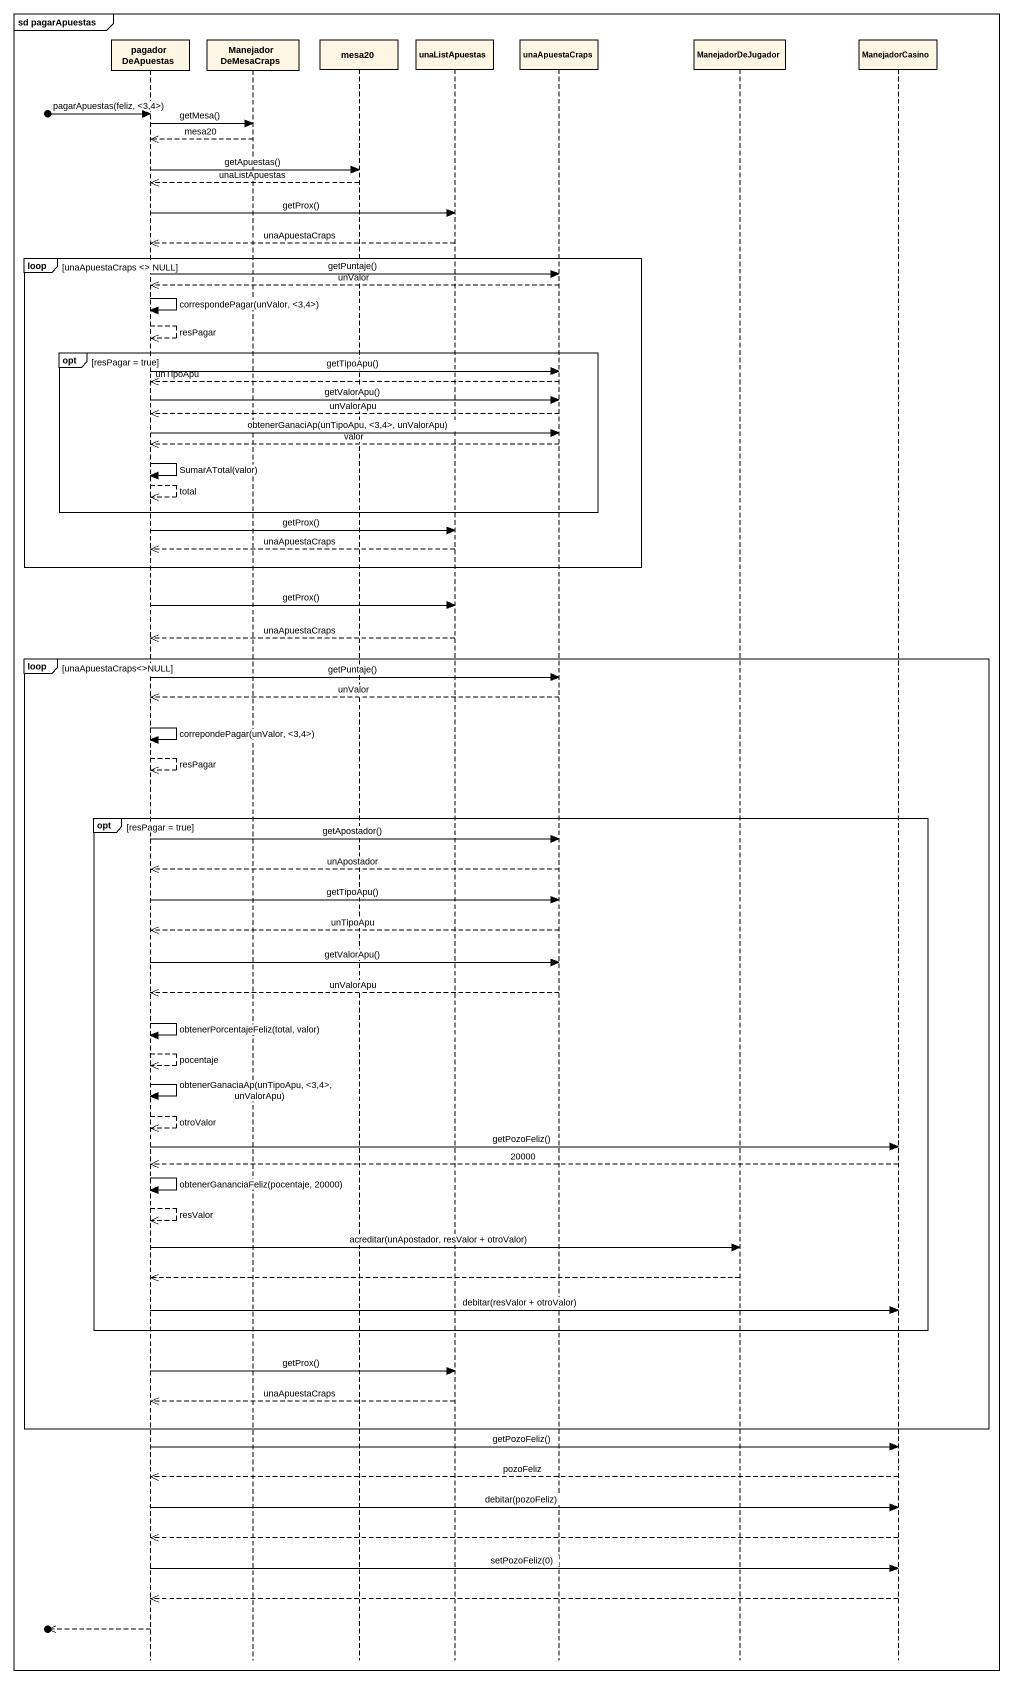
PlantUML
@startuml
mainframe sd pagarApuestas
hide footbox
participant "pagador DeApuestas" as pagador_DeApuestas
participant "Manejador DeMesaCraps" as Manejador_DeMesaCraps
participant mesa20
participant unaListApuestas
participant unaApuestaCraps
participant ManejadorDeJugador
participant ManejadorCasino

[o-> pagador_DeApuestas : pagarApuestas(feliz, <3,4>)
pagador_DeApuestas -> Manejador_DeMesaCraps : getMesa()
Manejador_DeMesaCraps -->> pagador_DeApuestas : mesa20
pagador_DeApuestas -> mesa20 : getApuestas()
mesa20 -->> pagador_DeApuestas : unaListApuestas
pagador_DeApuestas -> unaListApuestas : getProx()
unaListApuestas -->> pagador_DeApuestas : unaApuestaCraps
loop unaApuestaCraps <> NULL
  pagador_DeApuestas -> unaApuestaCraps : getPuntaje()
  unaApuestaCraps -->> pagador_DeApuestas : unValor
  pagador_DeApuestas -> pagador_DeApuestas : correspondePagar(unValor, <3,4>)
  pagador_DeApuestas -->> pagador_DeApuestas : resPagar
  opt resPagar = true
    pagador_DeApuestas -> unaApuestaCraps : getTipoApu()
    unaApuestaCraps -->> pagador_DeApuestas : unTipoApu
    pagador_DeApuestas -> unaApuestaCraps : getValorApu()
    unaApuestaCraps -->> pagador_DeApuestas : unValorApu
    pagador_DeApuestas -> unaApuestaCraps : obtenerGanaciAp(unTipoApu, <3,4>, unValorApu)
    unaApuestaCraps -->> pagador_DeApuestas : valor
    pagador_DeApuestas -> pagador_DeApuestas : SumarATotal(valor)
    pagador_DeApuestas -->> pagador_DeApuestas : total
  end
  pagador_DeApuestas -> unaListApuestas : getProx()
  unaListApuestas -->> pagador_DeApuestas : unaApuestaCraps
end
pagador_DeApuestas -> unaListApuestas : getProx()
unaListApuestas -->> pagador_DeApuestas : unaApuestaCraps
loop unaApuestaCraps<>NULL
  pagador_DeApuestas -> unaApuestaCraps : getPuntaje()
  unaApuestaCraps -->> pagador_DeApuestas : unValor
  pagador_DeApuestas -> pagador_DeApuestas : correpondePagar(unValor, <3,4>)
  pagador_DeApuestas -->> pagador_DeApuestas : resPagar
  opt resPagar = true
    pagador_DeApuestas -> unaApuestaCraps : getApostador()
    unaApuestaCraps -->> pagador_DeApuestas : unApostador
    pagador_DeApuestas -> unaApuestaCraps : getTipoApu()
    unaApuestaCraps -->> pagador_DeApuestas : unTipoApu
    pagador_DeApuestas -> unaApuestaCraps : getValorApu()
    unaApuestaCraps -->> pagador_DeApuestas : unValorApu
    pagador_DeApuestas -> pagador_DeApuestas : obtenerPorcentajeFeliz(total, valor)
    pagador_DeApuestas -->> pagador_DeApuestas : pocentaje
    pagador_DeApuestas -> pagador_DeApuestas : obtenerGanaciaAp(unTipoApu, <3,4>, unValorApu)
    pagador_DeApuestas -->> pagador_DeApuestas : otroValor
    pagador_DeApuestas -> ManejadorCasino : getPozoFeliz()
    ManejadorCasino -->> pagador_DeApuestas : 20000
    pagador_DeApuestas -> pagador_DeApuestas : obtenerGananciaFeliz(pocentaje, 20000)
    pagador_DeApuestas -->> pagador_DeApuestas : resValor
    pagador_DeApuestas -> ManejadorDeJugador : acreditar(unApostador, resValor + otroValor)
    ManejadorDeJugador -->> pagador_DeApuestas
    pagador_DeApuestas -> ManejadorCasino : debitar(resValor + otroValor)
  end
  pagador_DeApuestas -> unaListApuestas : getProx()
  unaListApuestas -->> pagador_DeApuestas : unaApuestaCraps
end
pagador_DeApuestas -> ManejadorCasino : getPozoFeliz()
ManejadorCasino -->> pagador_DeApuestas : pozoFeliz
pagador_DeApuestas -> ManejadorCasino : debitar(pozoFeliz)
ManejadorCasino -->> pagador_DeApuestas
pagador_DeApuestas -> ManejadorCasino : setPozoFeliz(0)
ManejadorCasino -->> pagador_DeApuestas
[o<<-- pagador_DeApuestas
@enduml
